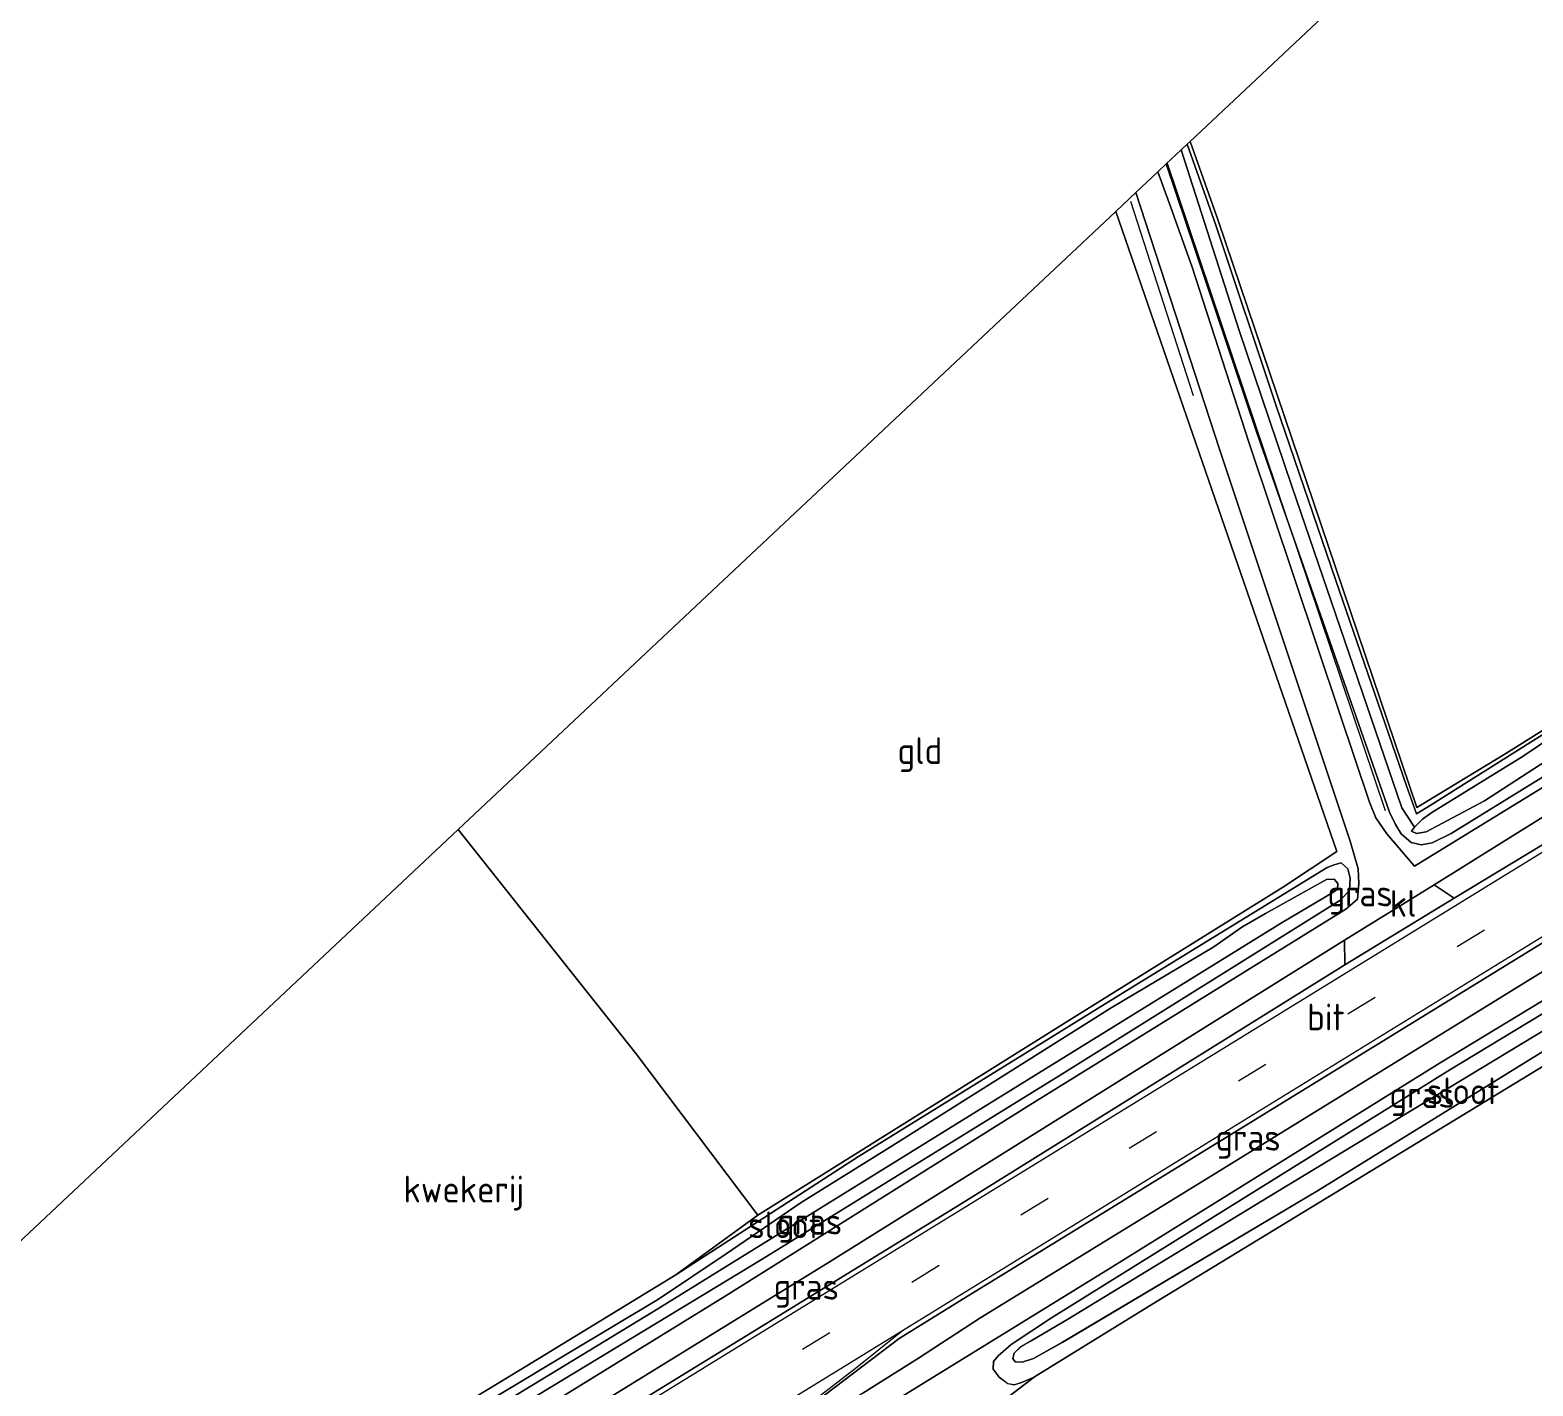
# Model space of a CAD drawing. Extents: x 253736 to 255979, y 477184 to 479215.
# Drawn here: x 255636.1 to 255776.7, y 478907.5 to 479034.4 of the extents above; entities that cross this region are included whole.
import ezdxf
from ezdxf.enums import TextEntityAlignment as Align

# ---------------------------------------------------------------- set-up
doc = ezdxf.new("R2010")
doc.units = 0
doc.linetypes.add('39strp', pattern=[12, 3, -9])
for name, color, linetype, lineweight in [('af-bs-rasterhekwerk', 8, 'hekwerk', 18), ('bp-b5-bomenstruiken', 8, 'Continuous', 18), ('bp-b5-grasland', 8, 'Continuous', 18), ('bp-bs-bomenrij', 8, 'laanbep', 18), ('gw-bs-insteekwatergang', 8, 'Continuous', 18), ('kd-bs-opnamedtmgrens', 8, 'Continuous', 18), ('mk-bs-39streep 0.15', 8, '39strp', 18), ('mk-bs-streep 0.15', 8, 'Continuous', 18), ('og-b5-grond_ingericht', 8, 'Continuous', 18), ('og-b5-water', 8, 'Continuous', 18), ('og-bs-hulpgeometrie', 8, 'Continuous', 18), ('og-bs-terreinafscheiding', 8, 'Continuous', 18), ('vh-b5-verh_soort', 8, 'Continuous', 18), ('wh-bs-greppel', 8, 'greppel', 18), ('wh-bs-waterlijn', 8, 'Continuous', 18)]:
    doc.layers.add(name, color=color, linetype=linetype, lineweight=lineweight)
doc.styles.add('rtw_iso', font='isocp.shx')
doc.linetypes.add('greppel', pattern='A,25.5,-0.01,[14,RTW.shx,S=1,R=0,X=0,Y=0],1,[14,RTW.shx,S=1,R=0,X=0,Y=0],1,[14,RTW.shx,S=1,R=0,X=0,Y=0],1,[14,RTW.shx,S=1,R=0,X=0,Y=0],1,[14,RTW.shx,S=1,R=0,X=0,Y=0],0.5,-0.01', length=30.02)
doc.linetypes.add('hekwerk', pattern='A,7,-1.5,[1,RTW.shx,S=0.75,R=0,X=0,Y=0],-1.5', length=10)
doc.linetypes.add('laanbep', pattern='A,20,-1,[4,RTW.shx,S=0.75,R=0,X=0,Y=0],-1', length=22)

# ---------------------------------------------------------------- blocks, each defined once
blk = doc.blocks.new('dtbattr-r')
at = {"style": 'rtw_iso'}
blk.add_attdef('TAG', text='', height=2.5, dxfattribs=at).set_placement((0, 0), align=Align.MIDDLE_CENTER)
blk = doc.blocks.new('RW1 Buren totaal_ACAD_1_FMEBLOCK374')
at = {"layer": 'bp-b5-bomenstruiken'}
for points in [[(41.59, 45.75, 25.98), (35.09, 39.96, 25.88), (32.75, 35.19, 25.65), (19.26, 6.07, 25.52), (12.55, -12.55, 25.77), (44.28, -20.4, 25.64), (36.25, -27.03, 25.91), (26.82, -33.46, 26.03), (8.78, -46.63, 25.97), (8.85, -46.01, 26.1), (-28.03, -33.94, 26.24), (-44.28, -7.43, 26.33), (-37.31, -2.1, 26.11), (-26.24, 4.74, 26.09), (36.51, 42.91, 25.97), (38, 43.7, 25.96), (39.2, 44.41, 25.96), (40.03, 45.06, 25.95), (40.5, 46.12, 25.95), (40.34, 46.63, 26.01)], [(-24.32, -29.36, 26.33), (-27.56, -24.07, 26.33), (-31.47, -26.47, 26.33), (-28.24, -31.74, 26.33)]]:
    blk.add_polyline3d(points, close=True, dxfattribs=at)
blk = doc.blocks.new('RW1 Buren totaal_ACAD_1_FMEBLOCK375')
at = {"layer": 'bp-b5-grasland'}
for points in [[(40.68, 24.31, 26.01), (40.84, 23.81, 25.95), (40.37, 22.74, 25.95), (39.54, 22.09, 25.96), (38.35, 21.39, 25.96), (36.85, 20.59, 25.97), (-25.9, -17.58, 26.09), (-36.96, -24.41, 26.11), (-38.09, -24.92, 26.1), (-38.86, -25.16, 26.1), (-39.47, -25.06, 26.07), (-40.28, -24.45, 26.03), (-40.84, -23.71, 26.02), (-40.8, -22.99, 26), (-40.37, -22.45, 25.99), (-39.66, -21.82, 25.97), (-39.17, -21.41, 25.97), (-35.39, -18.91, 25.97), (1.88, 4.29, 26.06), (32.44, 22.8, 26.09), (35.57, 24.63, 26.12), (37.7, 25.16, 26.11), (39.71, 24.98, 26.07)], [(39.48, 23.56, 25.15), (38.76, 23.54, 25.15), (37.82, 23.56, 25.15), (37.23, 23.67, 25.15), (36.12, 23.73, 25.15), (33.88, 22.42, 25.15), (13.7, 9.82, 25.15), (-14.38, -7.19, 25.06), (-33.79, -18.98, 25.06), (-37.29, -21.04, 25.07), (-38.29, -21.63, 25.08), (-38.88, -22.2, 25.09), (-39.01, -22.7, 25.1), (-38.78, -23.03, 25.1), (-38.13, -23.04, 25.1), (-37.07, -22.71, 25.09), (-34.34, -21.18, 25.07), (-10.5, -7.01, 25.07), (35.43, 21.35, 25.07), (36.64, 22.01, 25.07), (37.49, 22.57, 25.07), (38.14, 22.7, 25.07), (38.77, 22.7, 25.07), (39.51, 22.77, 25.07), (39.84, 23.05, 25.07), (39.82, 23.29, 25.07)]]:
    blk.add_polyline3d(points, close=True, dxfattribs=at)

msp = doc.modelspace()

# ---------------------------------------------------------------- linework, layer by layer
at = {"layer": 'af-bs-rasterhekwerk'}
for points in [[(255928.158, 479099.583, 26.919), (255912.74, 479051.876, 26.921), (255904.981, 479046.819, 26.774), (255882.968, 479033.348, 26.606), (255862.309, 479020.902, 26.237), (255837.366, 479005.527, 25.934), (255813.758, 478991.028, 25.712), (255794.481, 478979.38, 25.697), (255774.207, 478966.697, 25.526), (255765.862, 478961.633, 25.412), (255747.289, 479016.548, 25.445), (255744.658, 479023.93, 25.505)], [(255737.705, 479017.397, 25.637), (255758.381, 478957.522, 25.829), (255753.404, 478954.221, 25.439), (255733.808, 478942.03, 25.403), (255704.213, 478923.504, 25.544), (255692.814, 478938.575, 25.721), (255676.174, 478959.587, 25.62)]]:
    msp.add_polyline3d(points, dxfattribs=at)
at = {"layer": 'bp-b5-grasland'}
for points in [[(255897.377, 479041.649, 26.777), (255877.585, 479029.544, 26.534), (255856.821, 479016.846, 26.282), (255837.358, 479005.036, 25.946), (255817.416, 478992.873, 25.745), (255791.382, 478977.095, 25.64), (255767.209, 478961.872, 25.484), (255765.85, 478961.029, 25.37), (255764.912, 478963.652, 25.436), (255758.283, 478982.864, 25.532), (255752.713, 478999.218, 25.445), (255747.055, 479016.107, 25.463), (255744.385, 479023.673, 25.547), (255744.658, 479023.93, 25.505), (255747.289, 479016.548, 25.445), (255765.862, 478961.633, 25.412), (255774.207, 478966.697, 25.526), (255794.481, 478979.38, 25.697), (255813.758, 478991.028, 25.712), (255837.366, 479005.527, 25.934), (255862.309, 479020.902, 26.237), (255882.968, 479033.348, 26.606), (255904.981, 479046.819, 26.774)], [(255798.06, 478977.076, 25.982), (255769.082, 478959.187, 25.973), (255767.32, 478958.314, 25.949), (255766.294, 478958.15, 25.961), (255765.344, 478958.373, 25.937), (255764.408, 478959.166, 25.919), (255763.862, 478960.038, 25.919), (255763.325, 478961.184, 25.904), (255750.851, 478996.856, 25.94), (255742.427, 479021.833, 25.874), (255743.823, 479023.145, 25.163), (255749.236, 479006.249, 25.088), (255754.166, 478991.704, 25.088), (255764.472, 478961.609, 25.07), (255765.64, 478959.807, 25.016), (255765.377, 478959.412, 25.016), (255765.828, 478959.19, 25.019), (255766.734, 478959.351, 25.022), (255772.196, 478962.245, 25.037), (255779.123, 478966.759, 25.007)], [(255783.184, 478971.398, 24.965), (255775.813, 478966.43, 25.022), (255767.284, 478961.176, 25.022), (255766.39, 478960.544, 25.019), (255765.64, 478959.807, 25.016), (255764.472, 478961.609, 25.07), (255754.166, 478991.704, 25.088), (255749.236, 479006.249, 25.088), (255743.823, 479023.145, 25.163), (255744.385, 479023.673, 25.547), (255747.055, 479016.107, 25.463), (255752.713, 478999.218, 25.445), (255758.283, 478982.864, 25.532), (255764.912, 478963.652, 25.436), (255765.85, 478961.029, 25.37), (255767.209, 478961.872, 25.484), (255791.382, 478977.095, 25.64)], [(255786.824, 478969.159, 26.001), (255765.663, 478956.149, 26.064), (255763.065, 478959.181, 26.034), (255762.035, 478960.654, 26.016), (255761.434, 478962.132, 26.013), (255758.67, 478970.408, 26.019), (255750.179, 478995.719, 26.058), (255744.835, 479012.26, 25.962), (255742.69, 479018.197, 25.983), (255741.639, 479021.093, 25.932), (255742.427, 479021.833, 25.874), (255750.851, 478996.856, 25.94), (255763.325, 478961.184, 25.904), (255763.862, 478960.038, 25.919), (255764.408, 478959.166, 25.919), (255765.344, 478958.373, 25.937), (255766.294, 478958.15, 25.961), (255767.32, 478958.314, 25.949), (255769.082, 478959.187, 25.973), (255798.06, 478977.076, 25.982)], [(255677.157, 478902.75, 25.925), (255704.63, 478919.371, 25.973), (255732.394, 478936.542, 25.985), (255758.772, 478953.004, 25.988), (255759.564, 478953.889, 25.964), (255759.627, 478955.017, 25.964), (255759.43, 478955.902, 25.964), (255758.792, 478956.469, 25.925), (255758.146, 478956.281, 25.619), (255757.479, 478956.005, 25.487), (255738.99, 478944.681, 25.436), (255713.614, 478929.001, 25.502), (255696.528, 478917.921, 25.958), (255704.213, 478923.504, 25.544), (255733.808, 478942.03, 25.403), (255753.404, 478954.221, 25.439), (255758.381, 478957.522, 25.829), (255737.705, 479017.397, 25.637), (255739.572, 479019.151, 25.926), (255747.411, 478995.155, 26.019), (255759.641, 478958.486, 25.977), (255760.382, 478955.884, 25.983), (255760.461, 478954.518, 26.01), (255760.329, 478953.053, 26.019), (255759.229, 478952.129, 26.016), (255729.645, 478933.802, 25.977), (255701.156, 478915.931, 26.088), (255668.37, 478895.731, 26.007)], [(255716.79, 478905.975, 25.935), (255737.174, 478918.526, 25.944), (255768.049, 478937.752, 25.965), (255804.539, 478959.845, 26.064)], [(255658.211, 478894.625, 26.081), (255681.882, 478908.955, 26.156), (255696.528, 478917.921, 25.958), (255713.614, 478929.001, 25.502), (255738.99, 478944.681, 25.436), (255757.479, 478956.005, 25.487), (255758.146, 478956.281, 25.619), (255758.792, 478956.469, 25.925), (255759.43, 478955.902, 25.964), (255759.627, 478955.017, 25.964), (255759.564, 478953.889, 25.964), (255758.772, 478953.004, 25.988), (255732.394, 478936.542, 25.985), (255704.63, 478919.371, 25.973), (255677.157, 478902.75, 25.925)], [(255799.513, 478955.593, 26.094), (255768.954, 478937.082, 26.061), (255731.686, 478913.888, 25.971), (255727.905, 478911.388, 25.971), (255727.411, 478910.971, 25.971), (255726.705, 478910.343, 25.986), (255726.276, 478909.808, 26.001), (255726.234, 478909.084, 26.022), (255726.796, 478908.344, 26.034), (255727.602, 478907.738, 26.067), (255728.21, 478907.636, 26.097), (255728.98, 478907.879, 26.097), (255730.111, 478908.382, 26.107), (255723.137, 478903.048, 26.334)], [(255668.099, 478898.457, 24.845), (255694.445, 478914.48, 24.845), (255724.675, 478933.211, 24.956), (255753.275, 478950.863, 24.971), (255758.007, 478953.672, 25.043), (255758.445, 478953.983, 25.043), (255758.469, 478954.536, 25.043), (255758.126, 478954.921, 25.043), (255757.434, 478954.899, 25.043), (255751.715, 478951.732, 25.043), (255749.487, 478950.438, 25.043), (255746.87, 478948.593, 25.043), (255737.284, 478942.892, 25.043), (255716.525, 478929.823, 25.043), (255708.259, 478924.69, 25.043), (255701.262, 478919.879, 25.043), (255694.922, 478915.651, 25.043), (255686.521, 478910.627, 25.043), (255647.278, 478887.038, 24.833)]]:
    msp.add_polyline3d(points, dxfattribs=at)
for points in [[(255769.381, 478953.139, 26.328), (255767.496, 478954.384, 26.1), (255794.183, 478971.038, 26.07), (255823.266, 478988.998, 26.079), (255848.842, 479004.649, 26.274), (255879.187, 479023.118, 26.496), (255887.336, 479028.054, 26.55), (255888.487, 479026.287, 26.613), (255845.954, 478999.981, 26.559), (255797.117, 478969.934, 26.325)], [(255806.141, 478963.839, 26.274), (255745.842, 478926.674, 26.058), (255724.997, 478913.848, 26.064), (255719.228, 478910.122, 26.046), (255714.04, 478906.86, 26.043), (255709.732, 478904.02, 26.034), (255705.196, 478900.852, 26.016), (255699.271, 478896.754, 26.043), (255694.459, 478893.674, 26.028), (255692.778, 478892.632, 26.073), (255692.463, 478893.214, 26.136), (255695.039, 478894.975, 26.136), (255717.446, 478911.954, 26.181), (255723.733, 478915.861, 26.19), (255749.335, 478931.578, 26.277), (255780.948, 478951.003, 26.313), (255803.73, 478964.936, 26.328)], [(255759.142, 478946.901, 26.328), (255723.079, 478924.475, 26.19), (255688.464, 478903.186, 26.178), (255651.658, 478880.463, 26.003), (255650.582, 478882.078, 25.945), (255684.367, 478902.775, 26.061), (255710.972, 478919.169, 26.043), (255759.096, 478949.224, 26.079)]]:
    msp.add_polyline3d(points, close=True, dxfattribs=at)
at = {"layer": 'bp-bs-bomenrij'}
for points in [[(255762.938, 478961.313, 25.904), (255742.547, 479021.876, 25.745)], [(255744.966, 479000.139, 25.943), (255739.097, 479018.305, 25.883)]]:
    msp.add_polyline3d(points, dxfattribs=at)
at = {"layer": 'gw-bs-insteekwatergang'}
for points in [[(255946.592, 479072.173, 26.745), (255924.211, 479058.783, 26.891), (255914.945, 479052.536, 26.786), (255897.377, 479041.649, 26.777), (255877.585, 479029.544, 26.534), (255856.821, 479016.846, 26.282), (255837.358, 479005.036, 25.946), (255817.416, 478992.873, 25.745), (255791.382, 478977.095, 25.64), (255767.209, 478961.872, 25.484), (255765.85, 478961.029, 25.37), (255764.912, 478963.652, 25.436), (255758.283, 478982.864, 25.532), (255752.713, 478999.218, 25.445), (255747.055, 479016.107, 25.463), (255744.385, 479023.673, 25.547)], [(255742.427, 479021.833, 25.874), (255750.851, 478996.856, 25.94), (255763.325, 478961.184, 25.904), (255763.862, 478960.038, 25.919), (255764.408, 478959.166, 25.919), (255765.344, 478958.373, 25.937), (255766.294, 478958.15, 25.961), (255767.32, 478958.314, 25.949), (255769.082, 478959.187, 25.973), (255798.06, 478977.076, 25.982), (255823.858, 478992.918, 26.072), (255850.319, 479009.281, 26.195), (255876.87, 479025.528, 26.429), (255897.35, 479038.097, 26.57), (255917.627, 479050.606, 26.567), (255948.249, 479069.71, 26.658)], [(255727.905, 478911.388, 25.971), (255731.686, 478913.888, 25.971), (255768.954, 478937.082, 26.061), (255799.513, 478955.593, 26.094), (255802.644, 478957.424, 26.121), (255804.777, 478957.955, 26.115), (255806.784, 478957.772, 26.067), (255807.758, 478957.105, 26.007), (255807.914, 478956.601, 25.953), (255807.443, 478955.538, 25.95), (255806.616, 478954.886, 25.956), (255805.421, 478954.181, 25.956), (255803.924, 478953.387, 25.968), (255741.178, 478915.215, 26.088), (255730.111, 478908.382, 26.107)], [(255648.381, 478885.382, 25.886), (255677.157, 478902.75, 25.925), (255704.63, 478919.371, 25.973), (255732.394, 478936.542, 25.985), (255758.772, 478953.004, 25.988), (255759.564, 478953.889, 25.964), (255759.627, 478955.017, 25.964), (255759.43, 478955.902, 25.964), (255758.792, 478956.469, 25.925), (255758.146, 478956.281, 25.619), (255757.479, 478956.005, 25.487), (255738.99, 478944.681, 25.436), (255713.614, 478929.001, 25.502), (255696.528, 478917.921, 25.958), (255681.882, 478908.955, 26.156), (255658.211, 478894.625, 26.081), (255646.447, 478888.285, 26.075)], [(255727.905, 478911.388, 25.971), (255727.411, 478910.971, 25.971), (255726.705, 478910.343, 25.986), (255726.276, 478909.808, 26.001), (255726.234, 478909.084, 26.022), (255726.796, 478908.344, 26.034), (255727.602, 478907.738, 26.067), (255728.21, 478907.636, 26.097), (255728.98, 478907.879, 26.097), (255730.111, 478908.382, 26.107)]]:
    msp.add_polyline3d(points, dxfattribs=at)
at = {"layer": 'kd-bs-opnamedtmgrens'}
msp.add_polyline3d([(255628.676, 478914.962, 25.524), (255676.174, 478959.587, 25.62), (255737.705, 479017.397, 25.637), (255739.572, 479019.151, 25.926), (255741.639, 479021.093, 25.932), (255742.427, 479021.833, 25.874), (255743.823, 479023.145, 25.163), (255744.385, 479023.673, 25.547), (255744.658, 479023.93, 25.505), (255841.211, 479114.643, 26.569), (255887.474, 479158.107, 26.222), (255888.287, 479158.871, 25.965)], dxfattribs=at)
at = {"layer": 'mk-bs-39streep 0.15'}
msp.add_polyline3d([(255653.799, 478877.249, 26.15), (255698.177, 478904.658, 26.295), (255738.967, 478929.768, 26.376), (255789.994, 478961.127, 26.511), (255841.045, 478992.483, 26.655), (255902.457, 479030.333, 26.859), (255953.526, 479061.863, 27.081)], dxfattribs=at)
at = {"layer": 'mk-bs-streep 0.15'}
for points in [[(255951.72, 479064.549, 26.991), (255888.278, 479025.543, 26.697), (255846.338, 478999.714, 26.598), (255801.345, 478972.02, 26.43), (255754.823, 478943.408, 26.367), (255702.122, 478911.014, 26.235), (255651.902, 478880.097, 26.006)], [(255655.64, 478874.485, 26.006), (255661.843, 478878.249, 26.106), (255684.948, 478892.529, 26.163), (255717.753, 478912.711, 26.241), (255745.708, 478929.929, 26.292), (255774.475, 478947.621, 26.388), (255799.39, 478962.947, 26.442), (255823.062, 478977.481, 26.466), (255846.768, 478992.079, 26.514), (255874.027, 479008.844, 26.631), (255885.122, 479015.64, 26.718)], [(255661.843, 478878.249, 26.106), (255664.172, 478879.323, 26.115), (255667.7, 478880.704, 26.127), (255674.772, 478883.659, 26.112), (255679.15, 478885.701, 26.109), (255683.204, 478887.932, 26.103), (255690.146, 478892.068, 26.121), (255693.561, 478894.246, 26.142), (255698.745, 478897.947, 26.142), (255713.306, 478909.162, 26.175), (255717.753, 478912.711, 26.241)]]:
    msp.add_polyline3d(points, dxfattribs=at)
at = {"layer": 'og-b5-grond_ingericht'}
for points in [[(255898.237, 479133.462, 26.696), (255898.011, 479124.241, 26.813), (255913.04, 479122.064, 26.802), (255928.158, 479099.583, 26.919), (255912.74, 479051.876, 26.921), (255904.981, 479046.819, 26.774), (255882.968, 479033.348, 26.606), (255862.309, 479020.902, 26.237), (255837.366, 479005.527, 25.934), (255813.758, 478991.028, 25.712), (255794.481, 478979.38, 25.697), (255774.207, 478966.697, 25.526), (255765.862, 478961.633, 25.412), (255747.289, 479016.548, 25.445), (255744.658, 479023.93, 25.505), (255841.211, 479114.643, 26.569), (255857.731, 479117.881, 26.597), (255882.363, 479134.691, 26.645)], [(255704.213, 478923.504, 25.544), (255692.814, 478938.575, 25.721), (255676.174, 478959.587, 25.62), (255737.705, 479017.397, 25.637), (255758.381, 478957.522, 25.829), (255753.404, 478954.221, 25.439), (255733.808, 478942.03, 25.403)], [(255704.213, 478923.504, 25.544), (255696.528, 478917.921, 25.958), (255681.882, 478908.955, 26.156), (255658.211, 478894.625, 26.081), (255646.447, 478888.285, 26.075), (255628.676, 478914.962, 25.524), (255676.174, 478959.587, 25.62), (255692.814, 478938.575, 25.721)]]:
    msp.add_polyline3d(points, close=True, dxfattribs=at)
at = {"layer": 'og-b5-water'}
for points in [[(255834.523, 479001.039, 25.067), (255824.845, 478995.007, 25.112), (255792.04, 478974.581, 24.995), (255779.123, 478966.759, 25.007), (255772.196, 478962.245, 25.037), (255766.734, 478959.351, 25.022), (255765.828, 478959.19, 25.019), (255765.377, 478959.412, 25.016), (255765.64, 478959.807, 25.016), (255766.39, 478960.544, 25.019), (255767.284, 478961.176, 25.022), (255775.813, 478966.43, 25.022), (255783.184, 478971.398, 24.965), (255794.995, 478978.662, 24.965), (255798.728, 478980.862, 25.007), (255812.114, 478988.764, 25.022), (255825.606, 478996.866, 25.028), (255834.084, 479001.688, 25.064)], [(255647.789, 478886.271, 24.836), (255647.278, 478887.038, 24.833), (255686.521, 478910.627, 25.043), (255694.922, 478915.651, 25.043), (255701.262, 478919.879, 25.043), (255708.259, 478924.69, 25.043), (255716.525, 478929.823, 25.043), (255737.284, 478942.892, 25.043), (255746.87, 478948.593, 25.043), (255749.487, 478950.438, 25.043), (255751.715, 478951.732, 25.043), (255757.434, 478954.899, 25.043), (255758.126, 478954.921, 25.043), (255758.469, 478954.536, 25.043), (255758.445, 478953.983, 25.043), (255758.007, 478953.672, 25.043), (255753.275, 478950.863, 24.971), (255724.675, 478933.211, 24.956), (255694.445, 478914.48, 24.845), (255668.099, 478898.457, 24.845)]]:
    msp.add_polyline3d(points, close=True, dxfattribs=at)
msp.add_polyline3d([(255802.506, 478954.142, 25.071), (255756.577, 478925.789, 25.071), (255732.731, 478911.617, 25.071), (255730.001, 478910.085, 25.095), (255728.941, 478909.754, 25.104), (255728.296, 478909.77, 25.101), (255728.065, 478910.092, 25.101), (255728.193, 478910.599, 25.092), (255728.785, 478911.167, 25.077), (255729.781, 478911.755, 25.065), (255733.283, 478913.813, 25.062), (255752.689, 478925.608, 25.062), (255780.772, 478942.611, 25.149)], dxfattribs=at)
at = {"layer": 'og-bs-hulpgeometrie'}
msp.add_polyline3d([(255764.472, 478961.609, 25.07), (255765.64, 478959.807, 25.016)], dxfattribs=at)
at = {"layer": 'og-bs-terreinafscheiding'}
for points in [[(255948.925, 479068.704, 26.778), (255916.027, 479048.481, 26.595), (255884.258, 479028.67, 26.541), (255851.236, 479008.871, 26.22), (255821.924, 478990.857, 26.016), (255786.824, 478969.159, 26.001), (255765.663, 478956.149, 26.064), (255763.065, 478959.181, 26.034), (255762.035, 478960.654, 26.016), (255761.434, 478962.132, 26.013), (255758.67, 478970.408, 26.019), (255750.179, 478995.719, 26.058), (255744.835, 479012.26, 25.962), (255742.69, 479018.197, 25.983), (255741.639, 479021.093, 25.932)], [(255650.582, 478882.078, 25.945), (255684.367, 478902.775, 26.061), (255710.972, 478919.169, 26.043), (255759.096, 478949.224, 26.079), (255767.496, 478954.384, 26.1), (255794.183, 478971.038, 26.07), (255823.266, 478988.998, 26.079), (255848.842, 479004.649, 26.274), (255879.187, 479023.118, 26.496), (255887.336, 479028.054, 26.55), (255888.487, 479026.287, 26.613), (255845.954, 478999.981, 26.559), (255797.117, 478969.934, 26.325), (255769.381, 478953.139, 26.328), (255759.142, 478946.901, 26.328), (255723.079, 478924.475, 26.19), (255688.464, 478903.186, 26.178), (255651.658, 478880.463, 26.003)], [(255739.572, 479019.151, 25.926), (255747.411, 478995.155, 26.019), (255759.641, 478958.486, 25.977), (255760.382, 478955.884, 25.983), (255760.461, 478954.518, 26.01), (255760.329, 478953.053, 26.019), (255759.229, 478952.129, 26.016), (255729.645, 478933.802, 25.977), (255701.156, 478915.931, 26.088), (255668.37, 478895.731, 26.007), (255649.22, 478884.122, 25.911)], [(255806.141, 478963.839, 26.274), (255745.842, 478926.674, 26.058), (255724.997, 478913.848, 26.064), (255719.228, 478910.122, 26.046), (255714.04, 478906.86, 26.043), (255709.732, 478904.02, 26.034), (255705.196, 478900.852, 26.016), (255699.271, 478896.754, 26.043), (255694.459, 478893.674, 26.028), (255692.778, 478892.632, 26.073), (255685.6, 478888.2, 26.064), (255678.934, 478884.118, 25.992), (255672.601, 478880.671, 25.965), (255660.789, 478874.252, 25.995), (255657.15, 478872.219, 25.955)], [(255658.544, 478870.126, 25.777), (255668.976, 478875.759, 25.917), (255678.57, 478881.027, 25.926), (255688.346, 478886.985, 25.896), (255697.883, 478892.955, 25.962), (255709.318, 478900.916, 25.95), (255716.79, 478905.975, 25.935), (255737.174, 478918.526, 25.944), (255768.049, 478937.752, 25.965), (255804.539, 478959.845, 26.064)], [(255769.381, 478953.139, 26.328), (255767.496, 478954.384, 26.1)], [(255655.836, 478874.191, 26.013), (255662.534, 478878.056, 26.109), (255665.588, 478879.505, 26.13), (255672.6, 478882.329, 26.067), (255678.886, 478885.176, 26.067), (255682.278, 478887.124, 26.082), (255685.126, 478888.671, 26.118), (255692.463, 478893.214, 26.136), (255695.039, 478894.975, 26.136), (255717.446, 478911.954, 26.181), (255723.733, 478915.861, 26.19), (255749.335, 478931.578, 26.277), (255780.948, 478951.003, 26.313)], [(255759.096, 478949.224, 26.079), (255759.142, 478946.901, 26.328)], [(255704.213, 478923.504, 25.544), (255696.528, 478917.921, 25.958)], [(255723.137, 478903.048, 26.334), (255730.111, 478908.382, 26.107)]]:
    msp.add_polyline3d(points, dxfattribs=at)
at = {"layer": 'vh-b5-verh_soort'}
for points in [[(255668.37, 478895.731, 26.007), (255701.156, 478915.931, 26.088), (255729.645, 478933.802, 25.977), (255759.229, 478952.129, 26.016), (255760.329, 478953.053, 26.019), (255760.461, 478954.518, 26.01), (255760.382, 478955.884, 25.983), (255759.641, 478958.486, 25.977), (255747.411, 478995.155, 26.019), (255739.572, 479019.151, 25.926), (255741.639, 479021.093, 25.932), (255742.69, 479018.197, 25.983), (255744.835, 479012.26, 25.962), (255750.179, 478995.719, 26.058), (255758.67, 478970.408, 26.019), (255761.434, 478962.132, 26.013), (255762.035, 478960.654, 26.016), (255763.065, 478959.181, 26.034), (255765.663, 478956.149, 26.064), (255786.824, 478969.159, 26.001)], [(255780.948, 478951.003, 26.313), (255749.335, 478931.578, 26.277), (255723.733, 478915.861, 26.19), (255717.446, 478911.954, 26.181), (255695.039, 478894.975, 26.136), (255692.463, 478893.214, 26.136), (255685.126, 478888.671, 26.118), (255682.278, 478887.124, 26.082), (255678.886, 478885.176, 26.067), (255672.6, 478882.329, 26.067), (255665.588, 478879.505, 26.13), (255662.534, 478878.056, 26.109), (255655.836, 478874.191, 26.013), (255655.64, 478874.485, 26.006), (255653.799, 478877.249, 26.15), (255651.902, 478880.097, 26.006), (255651.658, 478880.463, 26.003), (255688.464, 478903.186, 26.178), (255723.079, 478924.475, 26.19), (255759.142, 478946.901, 26.328), (255769.381, 478953.139, 26.328), (255797.117, 478969.934, 26.325)], [(255794.183, 478971.038, 26.07), (255767.496, 478954.384, 26.1), (255759.096, 478949.224, 26.079), (255710.972, 478919.169, 26.043), (255684.367, 478902.775, 26.061)], [(255714.04, 478906.86, 26.043), (255719.228, 478910.122, 26.046), (255724.997, 478913.848, 26.064), (255745.842, 478926.674, 26.058), (255806.141, 478963.839, 26.274)], [(255804.539, 478959.845, 26.064), (255768.049, 478937.752, 25.965), (255737.174, 478918.526, 25.944), (255716.79, 478905.975, 25.935)]]:
    msp.add_polyline3d(points, dxfattribs=at)
msp.add_polyline3d([(255769.381, 478953.139, 26.328), (255759.142, 478946.901, 26.328), (255759.096, 478949.224, 26.079), (255767.496, 478954.384, 26.1)], close=True, dxfattribs=at)
at = {"layer": 'wh-bs-greppel'}
msp.add_polyline3d([(255743.823, 479023.145, 25.163), (255749.236, 479006.249, 25.088), (255754.166, 478991.704, 25.088), (255764.472, 478961.609, 25.07)], dxfattribs=at)
at = {"layer": 'wh-bs-waterlijn'}
for points in [[(255834.523, 479001.039, 25.067), (255834.084, 479001.688, 25.064), (255825.606, 478996.866, 25.028), (255812.114, 478988.764, 25.022), (255798.728, 478980.862, 25.007), (255794.995, 478978.662, 24.965), (255783.184, 478971.398, 24.965), (255775.813, 478966.43, 25.022), (255767.284, 478961.176, 25.022), (255766.39, 478960.544, 25.019), (255765.64, 478959.807, 25.016), (255765.377, 478959.412, 25.016), (255765.828, 478959.19, 25.019), (255766.734, 478959.351, 25.022), (255772.196, 478962.245, 25.037), (255779.123, 478966.759, 25.007), (255792.04, 478974.581, 24.995), (255824.845, 478995.007, 25.112), (255834.523, 479001.039, 25.067)], [(255647.789, 478886.271, 24.836), (255668.099, 478898.457, 24.845), (255694.445, 478914.48, 24.845), (255724.675, 478933.211, 24.956), (255753.275, 478950.863, 24.971), (255758.007, 478953.672, 25.043), (255758.445, 478953.983, 25.043), (255758.469, 478954.536, 25.043), (255758.126, 478954.921, 25.043), (255757.434, 478954.899, 25.043), (255751.715, 478951.732, 25.043), (255749.487, 478950.438, 25.043), (255746.87, 478948.593, 25.043), (255737.284, 478942.892, 25.043), (255716.525, 478929.823, 25.043), (255708.259, 478924.69, 25.043), (255701.262, 478919.879, 25.043), (255694.922, 478915.651, 25.043), (255686.521, 478910.627, 25.043), (255647.278, 478887.038, 24.833)], [(255780.772, 478942.611, 25.149), (255752.689, 478925.608, 25.062), (255733.283, 478913.813, 25.062), (255729.781, 478911.755, 25.065), (255728.785, 478911.167, 25.077), (255728.193, 478910.599, 25.092), (255728.065, 478910.092, 25.101), (255728.296, 478909.77, 25.101), (255728.941, 478909.754, 25.104), (255730.001, 478910.085, 25.095), (255732.731, 478911.617, 25.071), (255756.577, 478925.789, 25.071), (255802.506, 478954.142, 25.071)]]:
    msp.add_polyline3d(points, dxfattribs=at)

# ---------------------------------------------------------------- block references
at = {"layer": 'bp-b5-bomenstruiken'}
msp.add_blockref('RW1 Buren totaal_ACAD_1_FMEBLOCK374', (255767.418, 478910.4785), dxfattribs=at)
at = {"layer": 'bp-b5-grasland'}
msp.add_blockref('RW1 Buren totaal_ACAD_1_FMEBLOCK375', (255767.074, 478932.7955), dxfattribs=at)
ref = msp.add_blockref('dtbattr-r', (255757.507812, 478951.625, 25.847484), dxfattribs=at)
ref.add_attrib('TAG', 'gras', dxfattribs={"layer": '0', "height": 2.5, "style": 'rtw_iso'}).set_placement((255757.507812, 478951.625, 25.847484), align=Align.BOTTOM_LEFT)
ref = msp.add_blockref('dtbattr-r', (255763.3125, 478932.78125, 25.535843), dxfattribs=at)
ref.add_attrib('TAG', 'gras', dxfattribs={"layer": '0', "height": 2.5, "style": 'rtw_iso'}).set_placement((255763.3125, 478932.78125, 25.535843), align=Align.BOTTOM_LEFT)
ref = msp.add_blockref('dtbattr-r', (255747.023438, 478928.78125, 26.139667), dxfattribs=at)
ref.add_attrib('TAG', 'gras', dxfattribs={"layer": '0', "height": 2.5, "style": 'rtw_iso'}).set_placement((255747.023438, 478928.78125, 26.139667), align=Align.BOTTOM_LEFT)
ref = msp.add_blockref('dtbattr-r', (255705.992188, 478920.9375, 25.412158), dxfattribs=at)
ref.add_attrib('TAG', 'gras', dxfattribs={"layer": '0', "height": 2.5, "style": 'rtw_iso'}).set_placement((255705.992188, 478920.9375, 25.412158), align=Align.BOTTOM_LEFT)
ref = msp.add_blockref('dtbattr-r', (255705.6875, 478914.84375, 26.128333), dxfattribs=at)
ref.add_attrib('TAG', 'gras', dxfattribs={"layer": '0', "height": 2.5, "style": 'rtw_iso'}).set_placement((255705.6875, 478914.84375, 26.128333), align=Align.BOTTOM_LEFT)
at = {"layer": 'og-b5-grond_ingericht'}
ref = msp.add_blockref('dtbattr-r', (255717.28125, 478964.953125, 25.592125), dxfattribs=at)
ref.add_attrib('TAG', 'gld', dxfattribs={"layer": '0', "height": 2.5, "style": 'rtw_iso'}).set_placement((255717.28125, 478964.953125, 25.592125), align=Align.BOTTOM_LEFT)
ref = msp.add_blockref('dtbattr-r', (255671.0625, 478923.9375, 25.802556), dxfattribs=at)
ref.add_attrib('TAG', 'kwekerij', dxfattribs={"layer": '0', "height": 2.5, "style": 'rtw_iso'}).set_placement((255671.0625, 478923.9375, 25.802556), align=Align.BOTTOM_LEFT)
at = {"layer": 'og-b5-water'}
ref = msp.add_blockref('dtbattr-r', (255766.804688, 478933.125, 25.098556), dxfattribs=at)
ref.add_attrib('TAG', 'sloot', dxfattribs={"layer": '0', "height": 2.5, "style": 'rtw_iso'}).set_placement((255766.804688, 478933.125, 25.098556), align=Align.BOTTOM_LEFT)
ref = msp.add_blockref('dtbattr-r', (255703.3125, 478920.59375, 24.986857), dxfattribs=at)
ref.add_attrib('TAG', 'sloot', dxfattribs={"layer": '0', "height": 2.5, "style": 'rtw_iso'}).set_placement((255703.3125, 478920.59375, 24.986857), align=Align.BOTTOM_LEFT)
at = {"layer": 'vh-b5-verh_soort'}
ref = msp.add_blockref('dtbattr-r', (255763.34375, 478950.65625, 26.2326), dxfattribs=at)
ref.add_attrib('TAG', 'kl', dxfattribs={"layer": '0', "height": 2.5, "style": 'rtw_iso'}).set_placement((255763.34375, 478950.65625, 26.2326), align=Align.BOTTOM_LEFT)
ref = msp.add_blockref('dtbattr-r', (255755.609375, 478940.03125, 27.09009), dxfattribs=at)
ref.add_attrib('TAG', 'bit', dxfattribs={"layer": '0', "height": 2.5, "style": 'rtw_iso'}).set_placement((255755.609375, 478940.03125, 27.09009), align=Align.BOTTOM_LEFT)

doc.saveas('drawing.dxf')
